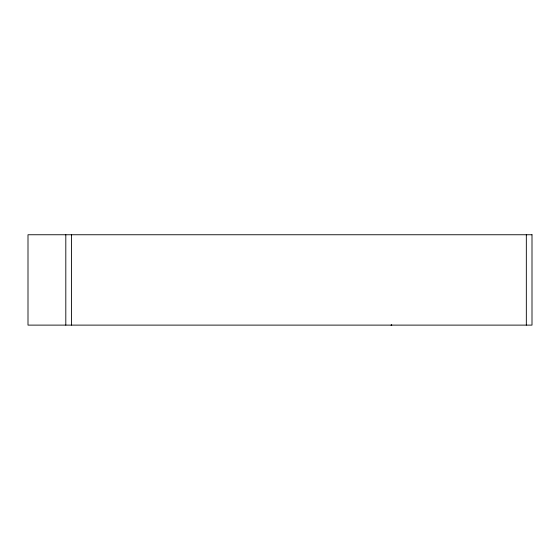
<?xml version="1.0" encoding="UTF-8"?>
<svg xmlns="http://www.w3.org/2000/svg" width="560" height="560" viewBox="0 0 560 560"><rect width="100%" height="100%" fill="white"/><g stroke="black" fill="none" stroke-linecap="round" stroke-linejoin="round"><path stroke-width="0.84" d="M526.33 234.752L526.33 325.115M71.484 234.752L71.484 325.115M65.807 234.752L65.807 325.115M391.706 325.038L391.027 325.185L391.72 325.052M532 234.752L28 234.752L28 325.115L532 325.115L532 234.752"/></g></svg>
